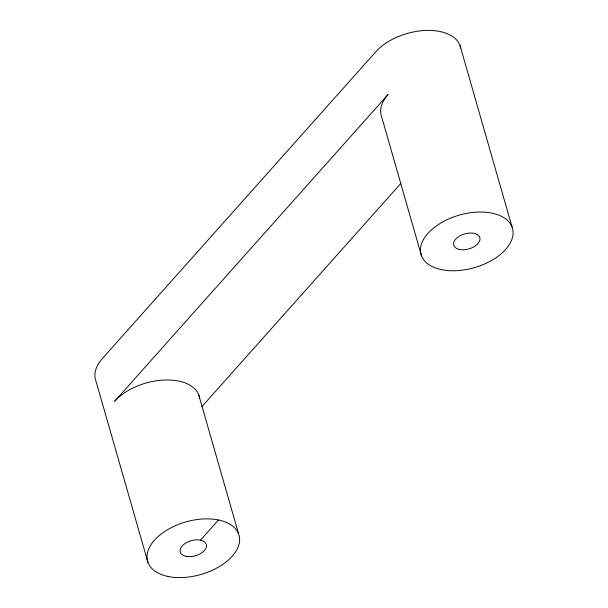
<?xml version="1.0" encoding="UTF-8"?>
<svg xmlns="http://www.w3.org/2000/svg" width="608" height="608" viewBox="0 0 608 608"><rect width="100%" height="100%" fill="white"/><g stroke="black" fill="none" stroke-linecap="round" stroke-linejoin="round"><path stroke-width="0.91" d="M201.833 406.699L400.778 183.487M200.503 540.162L218.492 519.977M459.998 45.433L512.08 227.073M421.473 255.74L381.649 116.835A47.553 27.345 -16 0 1 388.071 94.514L114.6 401.341A47.553 27.345 -16 0 1 164.829 380A47.553 27.345 -16 0 1 199.652 398.468M198.778 395.002L238.61 533.9M148.002 562.567L95.92 380.927A47.553 27.345 -16 0 1 102.342 358.598L375.812 51.771A47.553 27.345 -16 0 1 425.311 30.468A47.553 27.345 -16 0 1 460.727 48.017M459.58 249.478A13.589 7.813 -16 0 0 479.993 239.347A13.589 7.813 -16 0 0 460.758 235.387A13.589 7.813 -16 0 0 459.58 249.478M441.59 269.663A47.553 27.345 -16 0 0 513.046 234.202A47.553 27.345 -16 0 0 445.702 220.354A47.553 27.345 -16 0 0 441.59 269.663M186.109 556.305A13.589 7.813 -16 0 0 206.522 546.174A13.589 7.813 -16 0 0 187.287 542.214A13.589 7.813 -16 0 0 186.109 556.305M168.12 576.49A47.553 27.345 -16 0 0 239.567 541.029A47.553 27.345 -16 0 0 172.231 527.182A47.553 27.345 -16 0 0 168.12 576.49"/></g></svg>
